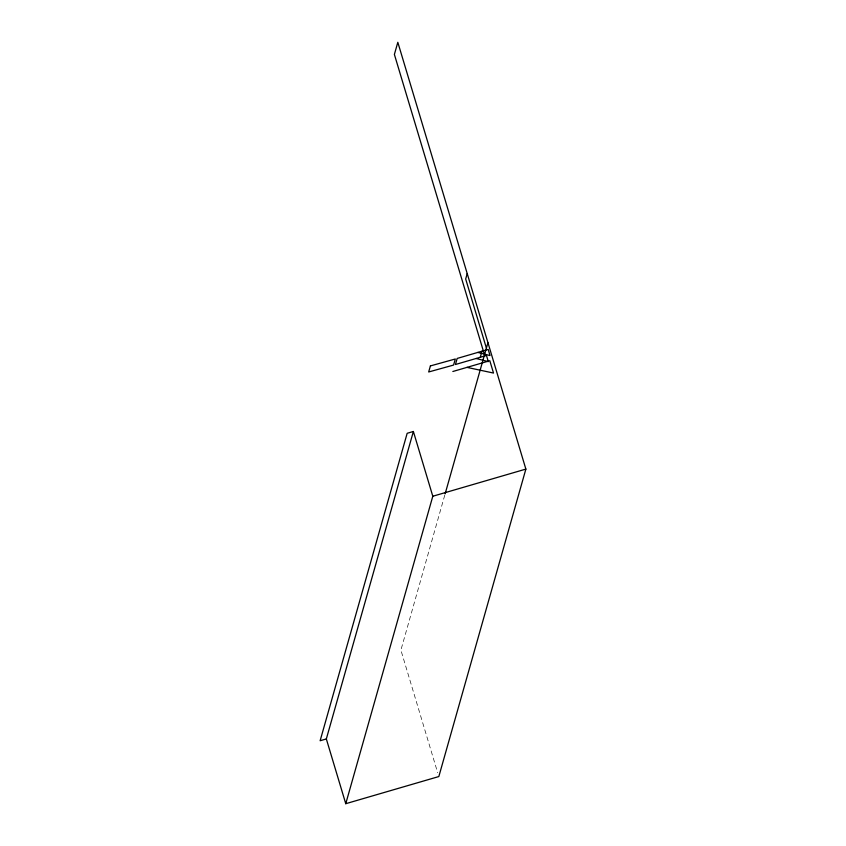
<?xml version="1.0" encoding="UTF-8"?>
<svg xmlns="http://www.w3.org/2000/svg" width="846" height="846" viewBox="0 0 846 846"><rect width="100%" height="100%" fill="white"/><g stroke="black" fill="none" stroke-linecap="round" stroke-linejoin="round"><path stroke-width="0.63" stroke-dasharray="4.23 3.17" d="M444.774 495.122L400.898 650.119L437.689 772.768"/><path stroke-width="1.27" d="M326.334 738.939L413.377 431.481L407.169 433.289L320.126 740.747L326.334 738.939L345.76 803.7L438.831 776.554L525.874 469.096L397.821 42.3L394.384 54.44L484.504 354.802M467.214 273.586L465.681 279L486.397 348.087M345.76 803.7L432.803 496.242L413.377 431.481M480.264 357.276L481.987 351.206M445.133 493.853L487.941 342.662M452.843 371.5L489.813 360.713L493.514 373.054L466.971 367.375M432.803 496.242L525.874 469.096M477.831 352.412L490.035 355.563L488.184 349.398L457.168 358.44L455.444 364.51L486.471 355.468L488.322 361.633L476.118 358.482M430.403 365.916L428.679 371.976L453.583 365.06L455.307 358.99L430.403 365.916"/></g></svg>
